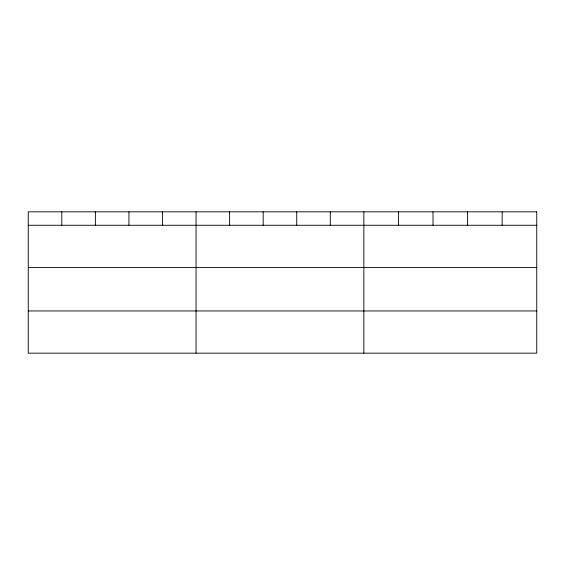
<?xml version="1.0" encoding="UTF-8"?>
<svg xmlns="http://www.w3.org/2000/svg" width="565" height="565" viewBox="0 0 565 565"><rect width="100%" height="100%" fill="white"/><g stroke="black" fill="none" stroke-linecap="round" stroke-linejoin="round"><path stroke-width="0.85" d="M28.25 225.266L536.75 225.266M28.25 267.471L536.75 267.471M28.25 310.962L536.75 310.962M502.172 211.826L502.172 225.266M467.594 211.826L467.594 225.266M433.016 211.826L433.016 225.266M398.438 211.826L398.438 225.266M363.86 211.826L363.86 353.174M330.299 211.826L330.299 225.266M296.738 211.826L296.738 225.266M263.177 211.826L263.177 225.266M229.616 211.826L229.616 225.266M196.055 211.826L196.055 353.174M162.494 211.826L162.494 225.266M128.933 211.826L128.933 225.266M95.372 211.826L95.372 225.266M61.811 211.826L61.811 225.266M536.75 211.826L28.25 211.826L28.25 353.174L536.75 353.174L536.75 211.826"/></g></svg>
